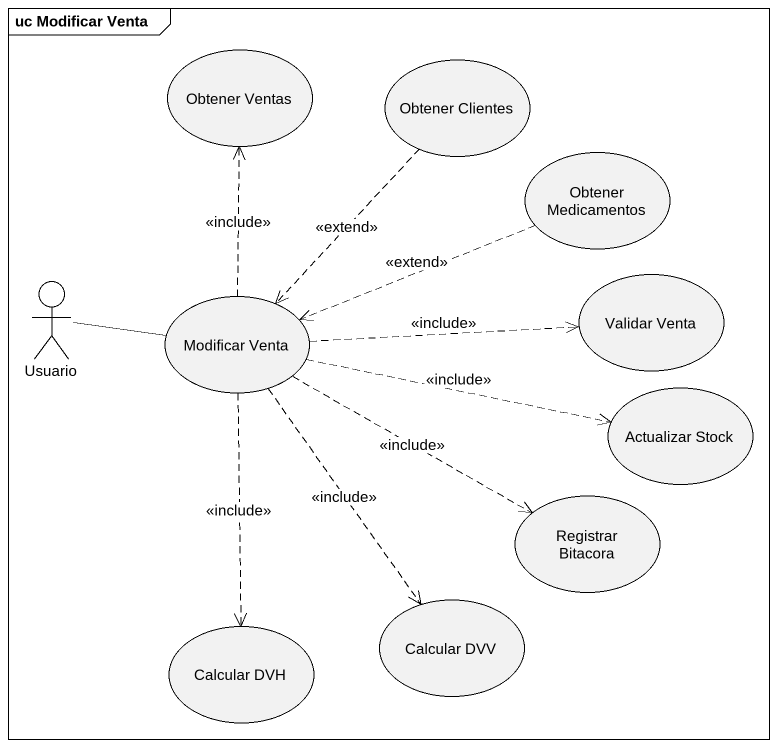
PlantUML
@startuml
mainframe uc Modificar Venta
usecase "Obtener Ventas" as Obtener_Ventas
usecase "Obtener Clientes" as Obtener_Clientes
usecase "Obtener Medicamentos" as Obtener_Medicamentos
actor Usuario
usecase "Validar Venta" as Validar_Venta
usecase "Modificar Venta" as Modificar_Venta
usecase "Actualizar Stock" as Actualizar_Stock
usecase "Registrar Bitacora" as Registrar_Bitacora
usecase "Calcular DVV" as Calcular_DVV
usecase "Calcular DVH" as Calcular_DVH
Obtener_Clientes ..> Modificar_Venta : <<extend>>
Obtener_Medicamentos .left.> Modificar_Venta : <<extend>>
Usuario -right- Modificar_Venta
Modificar_Venta .up.> Obtener_Ventas : <<include>>
Modificar_Venta .right.> Validar_Venta : <<include>>
Modificar_Venta .right.> Actualizar_Stock : <<include>>
Modificar_Venta .right.> Registrar_Bitacora : <<include>>
Modificar_Venta ..> Calcular_DVV : <<include>>
Modificar_Venta ..> Calcular_DVH : <<include>>
@enduml
